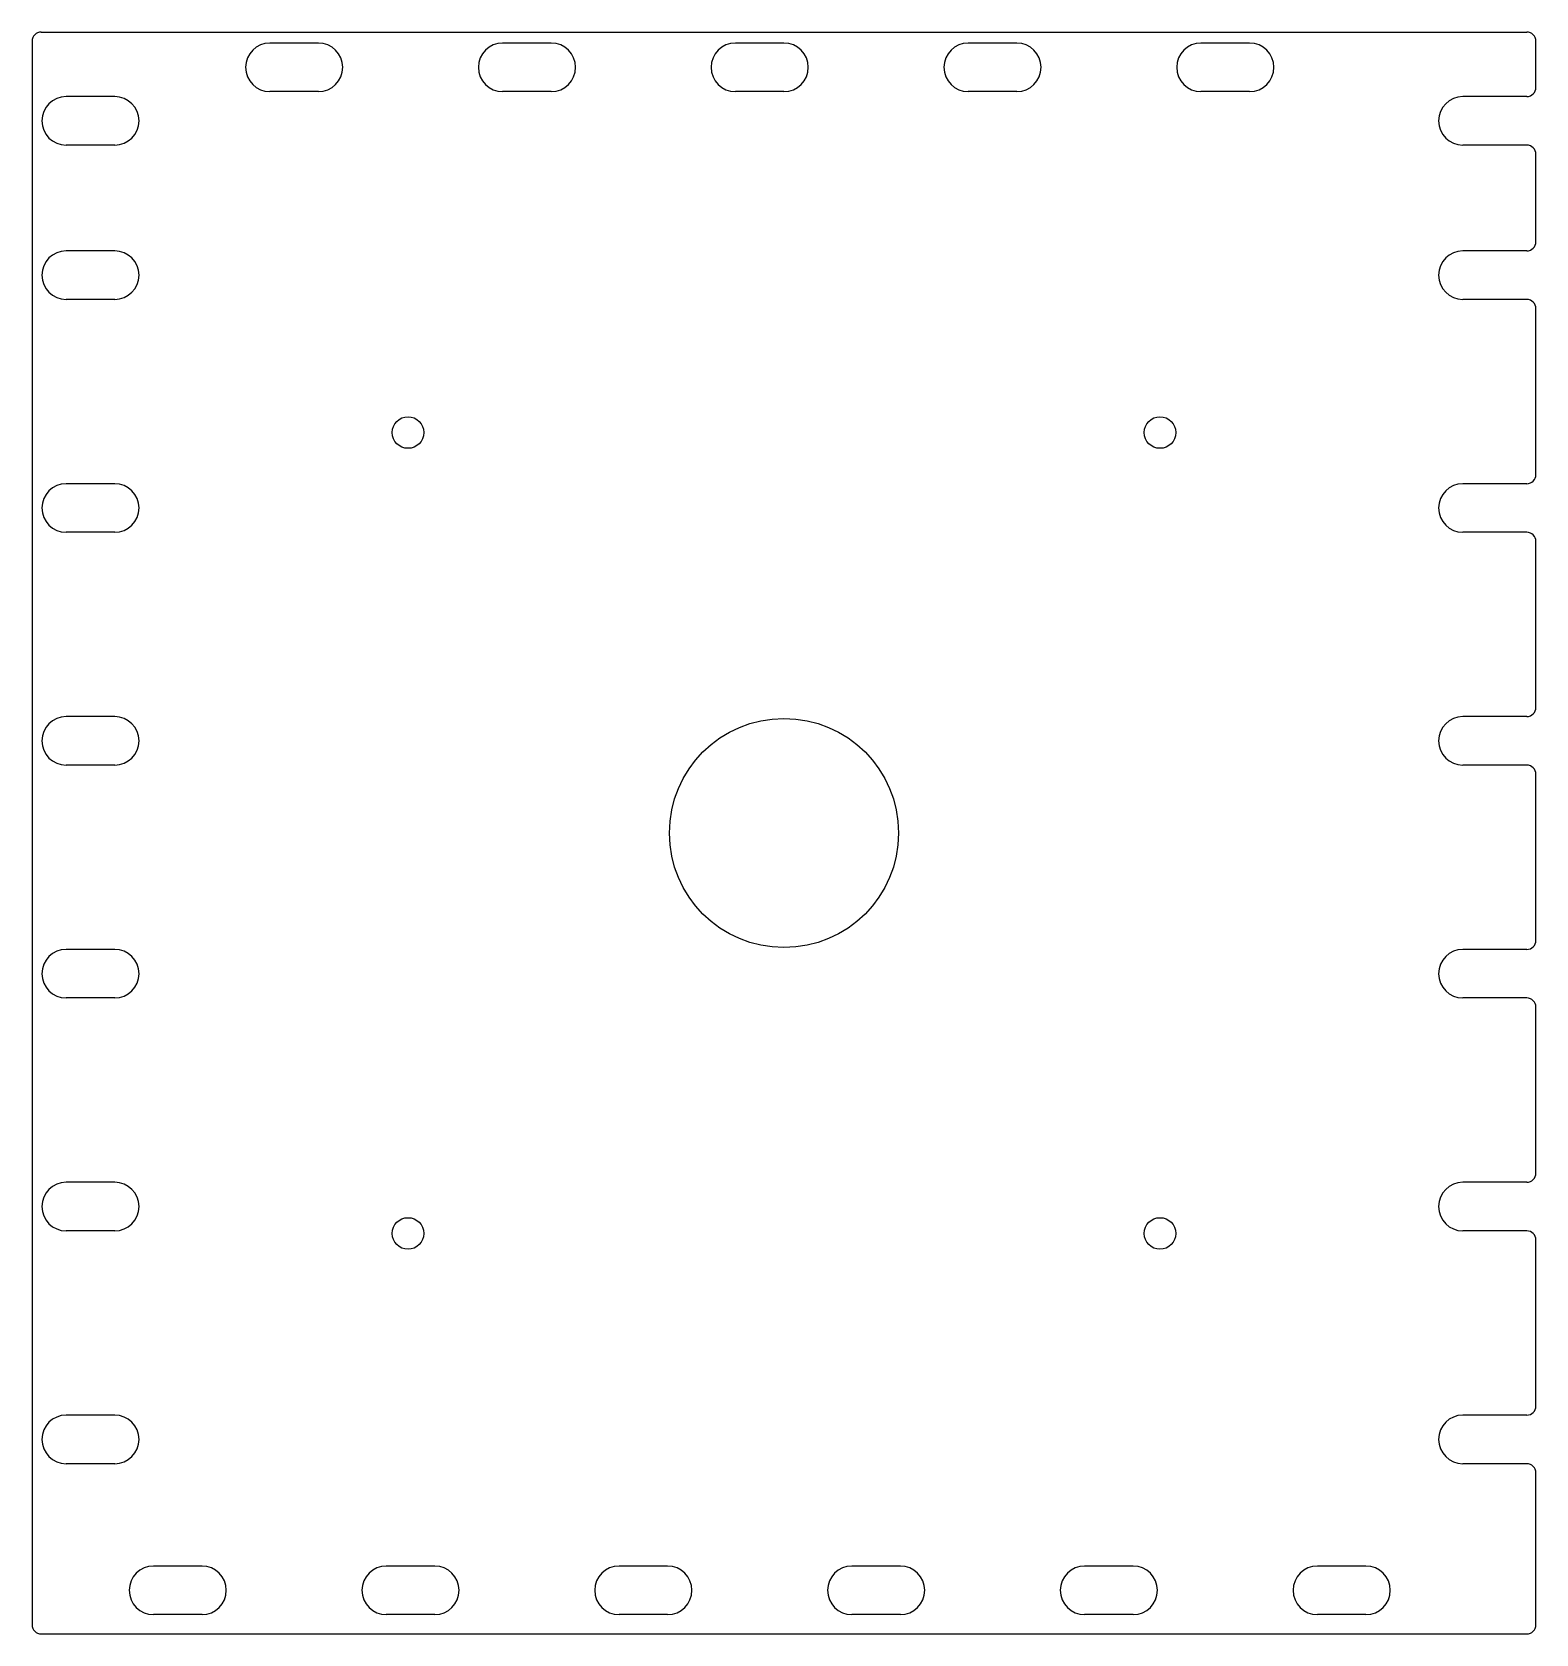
# Model space of a CAD drawing. Header units: millimetres. Extents: x 0 to 165, y -175 to 0.
import ezdxf

# ---------------------------------------------------------------- set-up
doc = ezdxf.new("R2010")
doc.units = ezdxf.units.MM

msp = doc.modelspace()

# ---------------------------------------------------------------- linework, layer by layer
at = {"color": 7, "linetype": 'Continuous', "lineweight": 25}
for p, q in [((1.5, 0), (163.6, 0)), ((0.5, -1), (0.5, -173.745)), ((31.75, -1.2), (26.45, -1.2)), ((57.15, -1.2), (51.85, -1.2)), ((82.55, -1.2), (77.25, -1.2)), ((107.95, -1.2), (102.65, -1.2)), ((133.35, -1.2), (128.05, -1.2)), ((164.6, -6.0375), (164.6, -1)), ((31.75, -6.5), (26.45, -6.5)), ((57.15, -6.5), (51.85, -6.5)), ((82.55, -6.5), (77.25, -6.5)), ((107.95, -6.5), (102.65, -6.5)), ((133.35, -6.5), (128.05, -6.5)), ((9.525, -7.0375), (4.225, -7.0375)), ((163.6, -7.0375), (156.625, -7.0375)), ((9.525, -12.3375), (4.225, -12.3375)), ((163.6, -12.3375), (156.625, -12.3375)), ((164.6, -22.87), (164.6, -13.3375)), ((9.525, -23.87), (4.225, -23.87)), ((163.6, -23.87), (156.625, -23.87)), ((9.525, -29.17), (4.225, -29.17)), ((163.6, -29.17), (156.625, -29.17)), ((164.6, -48.27), (164.6, -30.17)), ((9.525, -49.27), (4.225, -49.27)), ((163.6, -49.27), (156.625, -49.27)), ((9.525, -54.57), (4.225, -54.57)), ((163.6, -54.57), (156.625, -54.57)), ((164.6, -73.67), (164.6, -55.57)), ((9.525, -74.67), (4.225, -74.67)), ((163.6, -74.67), (156.625, -74.67)), ((9.525, -79.97), (4.225, -79.97)), ((163.6, -79.97), (156.625, -79.97)), ((164.6, -99.07), (164.6, -80.97)), ((9.525, -100.07), (4.225, -100.07)), ((163.6, -100.07), (156.625, -100.07)), ((9.525, -105.37), (4.225, -105.37)), ((163.6, -105.37), (156.625, -105.37)), ((164.6, -124.47), (164.6, -106.37)), ((9.525, -125.47), (4.225, -125.47)), ((163.6, -125.47), (156.625, -125.47)), ((9.525, -130.77), (4.225, -130.77)), ((163.6, -130.77), (156.625, -130.77)), ((164.6, -149.87), (164.6, -131.77)), ((9.525, -150.87), (4.225, -150.87)), ((163.6, -150.87), (156.625, -150.87)), ((9.525, -156.17), (4.225, -156.17)), ((163.6, -156.17), (156.625, -156.17)), ((164.6, -173.745), (164.6, -157.17)), ((19.05, -167.3325), (13.75, -167.3325)), ((44.45, -167.3325), (39.15, -167.3325)), ((69.85, -167.3325), (64.55, -167.3325)), ((95.25, -167.3325), (89.95, -167.3325)), ((120.65, -167.3325), (115.35, -167.3325)), ((146.05, -167.3325), (140.75, -167.3325)), ((19.05, -172.6325), (13.75, -172.6325)), ((44.45, -172.6325), (39.15, -172.6325)), ((69.85, -172.6325), (64.55, -172.6325)), ((95.25, -172.6325), (89.95, -172.6325)), ((120.65, -172.6325), (115.35, -172.6325)), ((146.05, -172.6325), (140.75, -172.6325)), ((1.5, -174.745), (163.6, -174.745))]:
    msp.add_line(p, q, dxfattribs=at)
for centre, radius in [((41.525, -43.6863), 1.725), ((123.575, -43.6863), 1.725), ((82.55, -87.3725), 12.5), ((41.525, -131.0588), 1.725), ((123.575, -131.0588), 1.725)]:
    msp.add_circle(centre, radius, dxfattribs=at)
for centre, radius, start, end in [((1.5, -1), 1, 90, 180), ((163.6, -1), 1, 0, 90), ((26.45, -3.85), 2.65, 90, 270), ((31.75, -3.85), 2.65, 270, 90), ((51.85, -3.85), 2.65, 90, 270), ((57.15, -3.85), 2.65, 270, 90), ((77.25, -3.85), 2.65, 90, 270), ((82.55, -3.85), 2.65, 270, 90), ((102.65, -3.85), 2.65, 90, 270), ((107.95, -3.85), 2.65, 270, 90), ((128.05, -3.85), 2.65, 90, 270), ((133.35, -3.85), 2.65, 270, 90), ((163.6, -6.0375), 1, 270, 0), ((4.225, -9.6875), 2.65, 90, 270), ((9.525, -9.6875), 2.65, 270, 90), ((156.625, -9.6875), 2.65, 90, 270), ((163.6, -13.3375), 1, 0, 90), ((4.225, -26.52), 2.65, 90, 270), ((9.525, -26.52), 2.65, 270, 90), ((156.625, -26.52), 2.65, 90, 270), ((163.6, -22.87), 1, 270, 0), ((163.6, -30.17), 1, 0, 90), ((163.6, -48.27), 1, 270, 0), ((4.225, -51.92), 2.65, 90, 270), ((9.525, -51.92), 2.65, 270, 90), ((156.625, -51.92), 2.65, 90, 270), ((163.6, -55.57), 1, 0, 90), ((4.225, -77.32), 2.65, 90, 270), ((9.525, -77.32), 2.65, 270, 90), ((156.625, -77.32), 2.65, 90, 270), ((163.6, -73.67), 1, 270, 0), ((163.6, -80.97), 1, 0, 90), ((163.6, -99.07), 1, 270, 0), ((4.225, -102.72), 2.65, 90, 270), ((9.525, -102.72), 2.65, 270, 90), ((156.625, -102.72), 2.65, 90, 270), ((163.6, -106.37), 1, 0, 90), ((4.225, -128.12), 2.65, 90, 270), ((9.525, -128.12), 2.65, 270, 90), ((156.625, -128.12), 2.65, 90, 270), ((163.6, -124.47), 1, 270, 0), ((163.6, -131.77), 1, 360, 90), ((163.6, -149.87), 1, 270, 360), ((4.225, -153.52), 2.65, 90, 270), ((9.525, -153.52), 2.65, 270, 90), ((156.625, -153.52), 2.65, 90, 270), ((163.6, -157.17), 1, 360, 90), ((13.75, -169.9825), 2.65, 90, 270), ((19.05, -169.9825), 2.65, 270, 90), ((39.15, -169.9825), 2.65, 90, 270), ((44.45, -169.9825), 2.65, 270, 90), ((64.55, -169.9825), 2.65, 90, 270), ((69.85, -169.9825), 2.65, 270, 90), ((89.95, -169.9825), 2.65, 90, 270), ((95.25, -169.9825), 2.65, 270, 90), ((115.35, -169.9825), 2.65, 90, 270), ((120.65, -169.9825), 2.65, 270, 90), ((140.75, -169.9825), 2.65, 90, 270), ((146.05, -169.9825), 2.65, 270, 90), ((1.5, -173.745), 1, 180, 270), ((163.6, -173.745), 1, 270, 0)]:
    msp.add_arc(centre, radius, start, end, dxfattribs=at)

doc.saveas('drawing.dxf')
